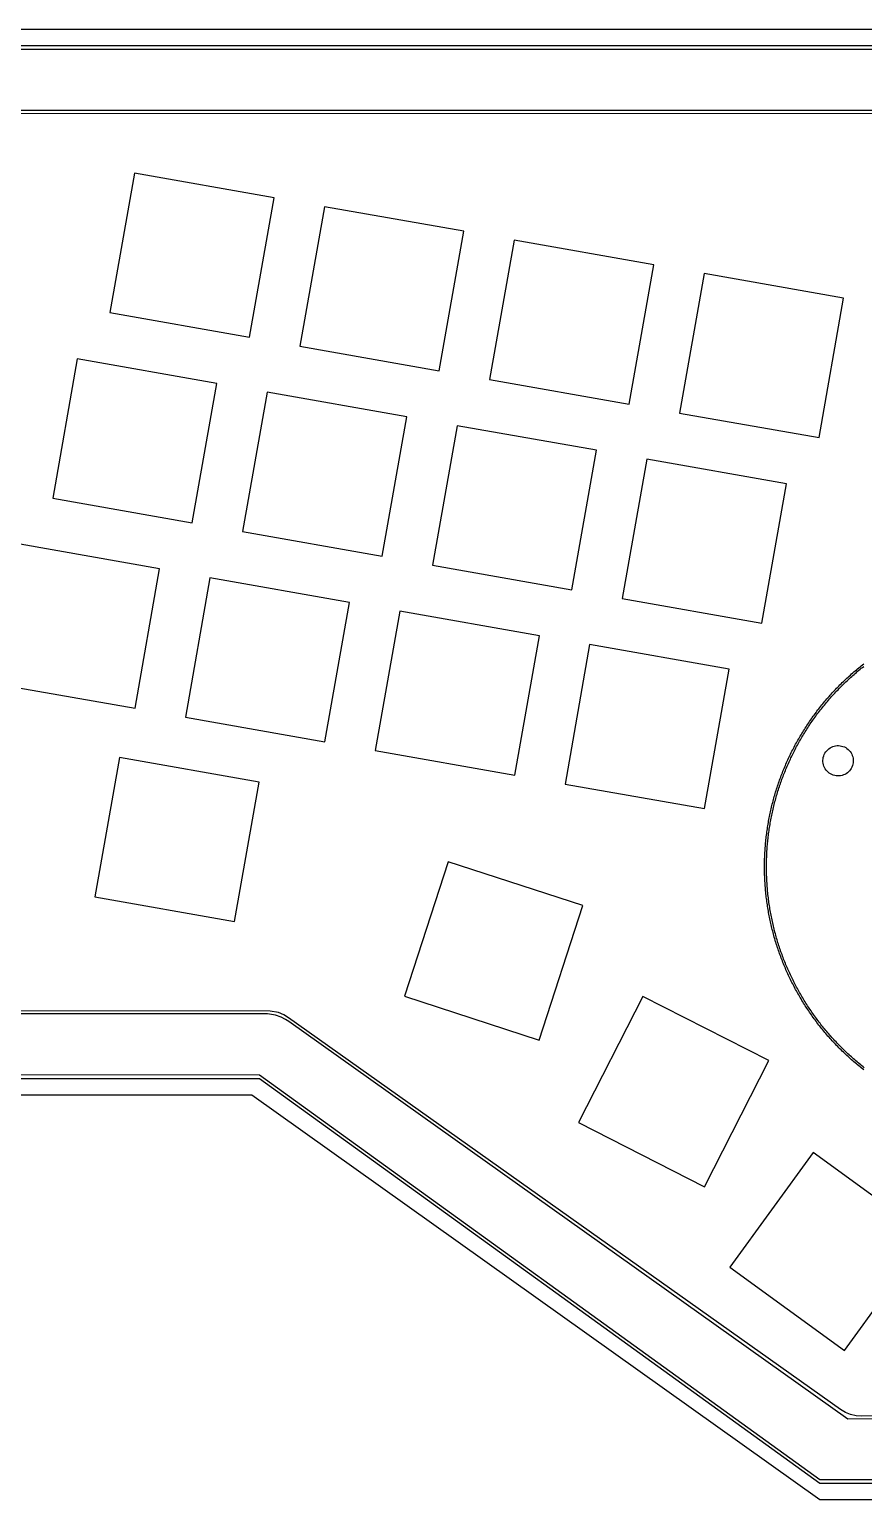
# Model space of a CAD drawing. Extents: x 24 to 399, y -219 to -74.
# Drawn here: x 108.6 to 191, y -219.5 to -74.1 of the extents above; entities that cross this region are included whole.
import ezdxf

# ---------------------------------------------------------------- set-up
doc = ezdxf.new("R2010")
doc.units = 0
doc.layers.get('0').update_dxf_attribs({"linetype": 'CONTINUOUS'})

msp = doc.modelspace()

# ---------------------------------------------------------------- linework, layer by layer
at = {"color": 7}
for points in [[(399.056784, -179.436598), (399.052644, -74.080525), (23.564936, -74.081556), (23.564936, -179.437452), (130.558047, -179.426357), (186.688268, -219.463369), (226.340073, -219.463369), (282.469869, -179.426357)], [(397.449192, -75.679851), (397.45318, -177.840371), (281.700427, -177.864475), (225.58185, -217.871835), (186.681372, -217.872628), (131.320626, -177.864465), (25.167935, -177.840371), (25.16397, -75.679851)], [(397.063138, -177.430562), (397.059175, -76.078306), (25.558311, -76.078306), (25.562273, -177.430562), (131.320629, -177.454664), (186.681377, -217.462829), (225.581858, -217.462026), (281.700427, -177.454664)], [(223.611694, -211.427741), (205.939898, -211.473207), (189.440058, -211.521213), (134.211822, -172.193367), (133.868414, -171.972387), (133.448806, -171.742263), (132.883402, -171.549223), (132.102606, -171.440003), (31.556188, -171.442322), (31.568126, -82.080042), (391.06028, -82.071675), (391.04758, -171.434209), (281.309521, -171.436789), (280.649121, -171.494447), (280.082701, -171.622209), (279.559461, -171.846491), (279.028601, -172.193455)], [(116.5225, -102.091419), (130.30962, -104.522199), (132.7404, -90.735079), (118.95328, -88.304299)], [(135.28294, -105.398499), (149.07006, -107.829279), (151.50084, -94.042159), (137.71372, -91.611379)], [(170.26128, -97.351779), (156.47416, -94.920999), (154.04338, -108.705579), (167.8305, -111.138899)], [(189.02172, -100.658859), (175.2346, -98.228079), (172.80382, -112.015199), (186.59094, -114.445979)], [(113.30178, -106.650719), (110.86846, -120.437839), (124.65558, -122.868619), (127.0889, -109.081499)], [(143.41856, -126.175699), (145.84934, -112.388579), (132.06222, -109.957799), (129.63144, -123.744919)], [(148.38934, -127.054539), (162.179, -129.485319), (164.60978, -115.698199), (150.82266, -113.267419)], [(167.15232, -130.361619), (180.93944, -132.792399), (183.37022, -119.005279), (169.5831, -116.574499)], [(121.43486, -127.427919), (107.64774, -124.997139), (105.21696, -138.784259), (119.00408, -141.215039)], [(123.9774, -142.093879), (137.76452, -144.524659), (140.1953, -130.737539), (126.40818, -128.306759)], [(158.95574, -134.044619), (145.16862, -131.613839), (142.73784, -145.400959), (156.52496, -147.831739)], [(163.92906, -134.920919), (161.49828, -148.708039), (175.2854, -151.138819), (177.71618, -137.351699)], [(186.97956, -146.355999), (186.99226, -146.208679), (187.01766, -146.063899), (187.0583, -145.924199), (187.11164, -145.787039), (187.18022, -145.654959), (187.25896, -145.530499), (187.3504, -145.416199), (187.452, -145.309519), (187.5663, -145.215539), (187.68568, -145.131719), (187.81522, -145.060599), (187.94984, -145.002179), (188.08954, -144.956459), (188.23432, -144.925979), (188.3791, -144.908199), (188.52642, -144.905555), (188.67374, -144.918255), (188.81852, -144.943655), (188.96076, -144.984295), (189.09792, -145.040175), (189.22746, -145.106215), (189.35192, -145.184955), (189.46622, -145.276395), (189.5729, -145.380535), (189.66942, -145.492295), (189.75324, -145.614212), (189.82436, -145.741212), (189.88278, -145.875832), (189.92596, -146.018072), (189.95898, -146.160312), (189.97422, -146.307632), (189.976864, -146.454952), (189.966704, -146.602272), (189.938764, -146.747052), (189.898124, -146.886752), (189.844784, -147.023912), (189.776204, -147.155992), (189.697464, -147.277912), (189.606024, -147.394752), (189.504424, -147.498892), (189.392664, -147.595412), (189.270744, -147.679232), (189.141204, -147.750352), (189.006584, -147.808772), (188.866884, -147.854492), (188.722104, -147.884972), (188.577324, -147.902752), (188.430004, -147.905399), (188.282684, -147.892699), (188.137904, -147.867299), (187.995664, -147.826659), (187.858504, -147.770779), (187.728964, -147.704739), (187.604504, -147.623459), (187.490204, -147.532019), (187.383524, -147.430419), (187.289544, -147.318659), (187.205724, -147.196739), (187.132064, -147.069739), (187.073644, -146.932579), (187.030464, -146.792879), (186.997444, -146.650639), (186.982204, -146.503319)], [(131.25958, -148.504839), (117.47246, -146.074059), (115.04168, -159.861179), (128.8288, -162.291959)], [(163.26104, -160.706999), (149.94636, -156.381379), (145.62074, -169.696059), (158.93542, -174.021679)], [(175.29048, -188.527619), (181.6481, -176.053679), (169.17416, -169.698599), (162.81654, -182.172539)], [(197.33006, -193.381559), (186.0042, -185.151959), (177.7746, -196.477819), (189.10046, -204.707419)]]:
    msp.add_lwpolyline(points, close=True, dxfattribs=at)
for points in [[(33.024067, -82.375426), (389.602548, -82.402345)], [(191.016514, -176.970619), (190.893324, -176.873845), (190.770642, -176.776563), (190.648468, -176.678265), (190.526802, -176.579205), (190.405898, -176.479637), (190.285248, -176.379053), (190.16536, -176.277707), (190.046234, -176.175345), (189.927362, -176.072475), (189.809252, -175.968843), (189.69165, -175.864195), (189.574556, -175.759039), (189.458224, -175.652867), (189.3424, -175.545933), (189.227084, -175.438491), (189.11253, -175.330033), (188.998484, -175.220813), (188.8852, -175.110831), (188.77217, -175.000087), (188.660156, -174.888835), (188.54865, -174.776567), (188.437906, -174.663791), (188.327924, -174.550253), (188.218704, -174.436461), (188.1105, -174.321653), (188.002804, -174.206591), (187.89587, -174.090767), (187.789952, -173.974181), (187.684542, -173.857341), (187.580148, -173.739739), (187.476262, -173.621375), (187.373392, -173.502757), (187.271284, -173.383377), (187.169938, -173.263489), (187.069354, -173.143093), (186.969532, -173.021935), (186.870472, -172.900523), (186.772428, -172.778349), (186.674892, -172.655667), (186.578372, -172.532477), (186.482614, -172.408525), (186.387618, -172.284319), (186.293384, -172.159351), (186.199912, -172.034129), (186.107456, -171.908145), (186.015508, -171.781907), (185.924576, -171.654907), (185.834406, -171.527399), (185.744998, -171.399383), (185.656606, -171.271113), (185.568722, -171.142081), (185.481854, -171.012541), (185.395748, -170.882747), (185.310658, -170.752191), (185.226076, -170.621381), (185.14251, -170.489809), (185.059706, -170.357983), (184.977918, -170.225649), (184.896638, -170.092807), (184.816374, -169.959457), (184.736872, -169.825853), (184.658386, -169.691741), (184.580662, -169.556867), (184.5037, -169.421993), (184.4275, -169.286357), (184.352316, -169.150467), (184.277894, -169.014069), (184.204234, -168.877163), (184.13159, -168.739749), (184.059708, -168.602081), (183.988588, -168.464159), (183.918484, -168.325475), (183.849142, -168.186537), (183.780562, -168.047345), (183.712998, -167.907391), (183.646196, -167.767437), (183.58041, -167.626721), (183.515386, -167.485751), (183.451124, -167.344527), (183.387878, -167.202795), (183.325394, -167.060809), (183.263926, -166.918315), (183.20322, -166.775567), (183.143276, -166.632311), (183.084348, -166.488801), (183.026436, -166.344783), (182.969032, -166.200511), (182.912898, -166.055985), (182.857272, -165.910951), (182.802916, -165.765663), (182.749068, -165.620121), (182.696236, -165.474071), (182.64442, -165.327767), (182.593366, -165.181209), (182.543328, -165.034143), (182.494052, -164.886823), (182.445792, -164.739249), (182.398294, -164.591421), (182.351812, -164.443339), (182.306092, -164.294749), (182.261388, -164.145905), (182.2177, -163.996807), (182.174774, -163.847455), (182.13261, -163.697849), (182.091462, -163.547989), (182.05133, -163.397621), (182.01196, -163.247253), (181.973606, -163.096377), (181.936268, -162.945501), (181.899692, -162.794117), (181.863878, -162.642733), (181.829334, -162.490841), (181.795552, -162.338949), (181.762532, -162.186549), (181.730528, -162.034149), (181.69954, -161.881241), (181.669568, -161.728333), (181.640358, -161.575171), (181.612164, -161.421755), (181.584732, -161.268085), (181.558565, -161.114161), (181.533165, -160.959983), (181.508532, -160.805805), (181.484905, -160.651373), (181.462309, -160.496687), (181.440719, -160.341747), (181.419896, -160.186553), (181.400343, -160.031359), (181.381557, -159.875911), (181.363513, -159.720209), (181.3465, -159.564507), (181.330757, -159.408551), (181.315517, -159.252341), (181.301547, -159.096131), (181.288583, -158.939667), (181.276386, -158.782949), (181.26522, -158.626231), (181.25506, -158.469259), (181.245667, -158.312287), (181.23728, -158.155061), (181.230163, -157.997835), (181.223813, -157.840355), (181.218469, -157.682875), (181.213892, -157.525141), (181.210585, -157.367153), (181.207938, -157.209419), (181.206351, -157.051177), (181.205822, -156.893189), (181.206351, -156.734947), (181.207938, -156.576959), (181.210585, -156.418971), (181.213892, -156.261237), (181.218469, -156.103503), (181.223813, -155.946023), (181.230163, -155.788543), (181.23728, -155.631063), (181.245667, -155.474091), (181.25506, -155.316865), (181.26522, -155.160147), (181.276386, -155.003175), (181.288583, -154.846711), (181.301547, -154.690247), (181.315517, -154.533783), (181.330757, -154.377827), (181.346765, -154.221871), (181.363539, -154.065915), (181.381585, -153.910467), (181.400369, -153.755019), (181.419922, -153.599571), (181.440745, -153.444631), (181.462335, -153.289691), (181.48493, -153.135005), (181.508557, -152.980573), (181.53319, -152.826141), (181.55859, -152.672217), (181.584757, -152.518293), (181.612189, -152.364623), (181.640383, -152.211207), (181.669593, -152.058045), (181.699565, -151.904883), (181.730553, -151.752229), (181.762557, -151.599829), (181.795577, -151.447429), (181.829359, -151.295283), (181.863903, -151.143645), (181.899717, -150.992007), (181.936293, -150.840877), (181.973631, -150.689747), (182.011985, -150.539125), (182.051355, -150.388503), (182.091487, -150.238389), (182.132635, -150.088275), (182.174799, -149.938669), (182.217725, -149.789317), (182.261413, -149.640219), (182.306117, -149.491375), (182.351837, -149.343039), (182.398319, -149.194703), (182.445817, -149.046875), (182.494077, -148.899301), (182.543353, -148.751981), (182.593391, -148.605169), (182.644445, -148.458611), (182.696261, -148.312307), (182.749093, -148.166257), (182.802941, -148.020715), (182.857297, -147.875173), (182.912923, -147.730393), (182.969057, -147.585613), (183.026461, -147.441341), (183.084373, -147.297577), (183.143301, -147.154067), (183.203245, -147.010811), (183.263951, -146.868063), (183.325419, -146.725569), (183.387903, -146.583329), (183.451149, -146.441851), (183.515411, -146.300373), (183.580435, -146.159403), (183.646221, -146.018941), (183.713023, -145.878733), (183.780587, -145.739033), (183.849167, -145.599587), (183.918509, -145.460649), (183.988613, -145.322219), (184.059733, -145.184043), (184.131615, -145.046375), (184.204259, -144.909215), (184.277919, -144.772309), (184.352341, -144.635911), (184.427525, -144.500021), (184.503725, -144.364385), (184.580687, -144.229257), (184.658411, -144.094637), (184.736897, -143.960525), (184.816399, -143.826667), (184.896663, -143.693317), (184.977943, -143.560729), (185.059731, -143.428141), (185.142535, -143.296315), (185.226101, -143.164997), (185.310683, -143.034187), (185.395773, -142.903631), (185.481879, -142.773583), (185.568747, -142.644297), (185.656631, -142.515265), (185.745023, -142.386741), (185.834431, -142.258979), (185.924601, -142.131471), (186.015533, -142.004471), (186.107481, -141.877979), (186.199937, -141.752249), (186.293409, -141.626773), (186.387643, -141.502059), (186.482639, -141.377599), (186.578397, -141.253901), (186.674917, -141.130711), (186.772453, -141.008029), (186.870497, -140.885855), (186.969557, -140.764189), (187.069379, -140.643285), (187.169963, -140.522889), (187.271309, -140.402747), (187.373417, -140.283621), (187.476287, -140.164749), (187.580173, -140.046639), (187.684567, -139.929037), (187.789977, -139.811943), (187.895895, -139.695611), (188.002829, -139.579787), (188.110525, -139.464471), (188.218729, -139.349917), (188.327949, -139.235871), (188.437931, -139.122587), (188.548675, -139.009811), (188.660181, -138.897543), (188.772195, -138.786037), (188.885225, -138.675293), (188.998509, -138.565311), (189.112555, -138.456345), (189.227109, -138.347887), (189.342425, -138.240191), (189.458249, -138.133511), (189.574581, -138.027339), (189.691675, -137.921929), (189.809277, -137.817535), (189.927387, -137.713903), (190.046259, -137.610779), (190.165385, -137.508671), (190.285273, -137.407325), (190.405923, -137.306741), (190.526827, -137.206919), (190.648493, -137.107859), (190.770667, -137.009815), (190.893349, -136.912279), (191.016539, -136.815759)], [(191.06291, -176.755783), (190.943784, -176.661803), (190.82542, -176.567061), (190.707564, -176.471557), (190.59047, -176.375545), (190.473884, -176.278771), (190.357806, -176.181235), (190.24249, -176.082937), (190.127682, -175.984131), (190.013382, -175.884563), (189.89959, -175.784233), (189.786814, -175.683395), (189.674292, -175.581795), (189.562532, -175.479687), (189.45128, -175.376817), (189.34079, -175.273185), (189.230808, -175.169045), (189.121588, -175.064143), (189.012876, -174.958733), (188.904672, -174.852561), (188.797484, -174.745881), (188.69055, -174.638439), (188.584378, -174.530235), (188.478968, -174.421777), (188.374066, -174.312303), (188.269926, -174.202321), (188.166294, -174.091831), (188.063424, -173.980579), (187.961316, -173.868819), (187.859716, -173.756551), (187.758878, -173.643521), (187.658548, -173.529729), (187.55898, -173.415683), (187.460174, -173.300875), (187.36213, -173.185305), (187.264594, -173.069227), (187.167566, -172.952641), (187.071554, -172.835547), (186.97605, -172.717691), (186.881308, -172.599327), (186.787328, -172.480455), (186.693856, -172.360821), (186.6014, -172.240679), (186.509452, -172.120029), (186.418012, -171.998871), (186.327588, -171.876951), (186.237672, -171.754777), (186.148772, -171.631841), (186.06038, -171.508397), (185.97275, -171.384191), (185.885628, -171.259731), (185.799522, -171.134509), (185.714178, -171.008779), (185.629342, -170.882795), (185.545522, -170.756049), (185.46221, -170.628795), (185.37966, -170.500779), (185.297872, -170.372509), (185.2171, -170.243731), (185.136836, -170.114191), (185.057334, -169.984397), (184.978594, -169.854095), (184.900616, -169.723031), (184.823654, -169.591713), (184.7472, -169.459633), (184.671508, -169.327299), (184.596578, -169.194457), (184.522664, -169.060853), (184.449258, -168.926995), (184.376868, -168.792629), (184.30524, -168.657755), (184.234374, -168.522373), (184.16427, -168.386483), (184.094928, -168.250085), (184.026348, -168.113433), (183.95853, -167.976019), (183.891728, -167.838351), (183.825688, -167.700175), (183.76041, -167.561491), (183.695894, -167.422299), (183.632394, -167.282599), (183.569402, -167.142645), (183.507426, -167.002183), (183.446466, -166.861213), (183.386014, -166.719735), (183.326578, -166.578003), (183.267904, -166.435763), (183.210246, -166.293015), (183.15335, -166.150013), (183.097216, -166.006249), (183.041844, -165.862485), (182.987488, -165.717959), (182.933894, -165.573179), (182.881316, -165.427891), (182.8295, -165.282349), (182.778446, -165.136299), (182.728408, -164.989741), (182.679386, -164.842929), (182.630872, -164.695609), (182.583628, -164.548035), (182.536892, -164.399953), (182.491426, -164.251617), (182.446468, -164.102773), (182.40278, -163.953421), (182.3596, -163.803815), (182.31769, -163.653955), (182.276288, -163.503587), (182.236156, -163.352711), (182.196786, -163.201835), (182.158178, -163.050197), (182.12084, -162.898559), (182.08401, -162.746413), (182.04845, -162.593759), (182.013652, -162.440851), (181.979616, -162.287689), (181.94685, -162.134019), (181.914846, -161.980095), (181.883858, -161.825917), (181.853632, -161.671231), (181.824422, -161.516291), (181.796228, -161.361097), (181.768796, -161.205395), (181.742629, -161.049439), (181.717229, -160.893229), (181.692834, -160.736765), (181.669207, -160.579793), (181.64685, -160.422567), (181.62526, -160.265087), (181.604676, -160.107353), (181.585123, -159.949111), (181.566337, -159.790869), (181.548822, -159.632119), (181.532047, -159.473115), (181.516543, -159.313857), (181.501806, -159.154091), (181.4881, -158.994325), (181.4754, -158.834051), (181.463706, -158.673777), (181.453043, -158.512995), (181.443386, -158.351959), (181.43476, -158.190669), (181.426876, -158.029125), (181.420262, -157.867327), (181.414679, -157.705275), (181.410102, -157.542969), (181.406292, -157.380409), (181.403645, -157.217849), (181.402058, -157.054781), (181.401529, -156.891459), (181.402058, -156.734487), (181.403645, -156.577769), (181.406025, -156.421051), (181.409571, -156.264333), (181.413884, -156.107869), (181.419228, -155.951659), (181.425578, -155.795449), (181.432695, -155.639239), (181.441085, -155.483283), (181.450239, -155.327581), (181.460399, -155.171879), (181.471326, -155.016431), (181.483523, -154.860983), (181.496487, -154.705789), (181.510457, -154.550595), (181.525433, -154.395655), (181.541176, -154.240969), (181.55795, -154.086283), (181.57573, -153.932105), (181.594277, -153.777673), (181.614094, -153.623749), (181.634679, -153.469825), (181.656004, -153.316155), (181.6786, -153.162739), (181.701963, -153.009323), (181.726093, -152.856415), (181.751493, -152.703507), (181.77766, -152.550853), (181.804584, -152.398453), (181.832524, -152.246053), (181.86148, -152.094161), (181.891452, -151.942269), (181.922186, -151.790885), (181.953936, -151.639501), (181.986448, -151.488371), (182.019976, -151.337495), (182.05452, -151.186873), (182.089826, -151.036505), (182.126148, -150.886391), (182.163232, -150.736785), (182.201332, -150.587179), (182.240448, -150.437827), (182.280326, -150.288729), (182.320966, -150.139885), (182.362876, -149.991549), (182.405294, -149.843213), (182.448728, -149.695385), (182.493178, -149.547811), (182.53839, -149.400491), (182.584618, -149.253425), (182.631862, -149.106613), (182.679614, -148.960309), (182.728636, -148.814259), (182.778166, -148.668463), (182.828966, -148.522921), (182.880274, -148.377633), (182.932598, -148.232853), (182.985938, -148.088327), (183.04004, -147.944309), (183.095158, -147.800545), (183.151038, -147.657035), (183.20768, -147.513779), (183.265338, -147.371031), (183.323758, -147.228537), (183.383194, -147.086551), (183.443392, -146.944819), (183.504606, -146.803595), (183.566328, -146.662625), (183.62932, -146.521909), (183.69282, -146.381701), (183.757336, -146.242001), (183.822868, -146.102555), (183.888908, -145.963363), (183.956218, -145.824679), (184.024036, -145.686503), (184.09287, -145.548581), (184.162466, -145.411167), (184.232824, -145.274261), (184.304198, -145.137609), (184.376334, -145.001465), (184.449486, -144.865575), (184.523146, -144.730193), (184.597822, -144.595319), (184.673514, -144.460953), (184.749714, -144.326841), (184.82693, -144.193237), (184.904908, -144.060141), (184.983902, -143.927553), (185.063404, -143.795219), (185.143922, -143.663393), (185.225202, -143.532075), (185.307244, -143.401265), (185.390302, -143.270963), (185.474122, -143.140915), (185.558704, -143.011629), (185.644048, -142.882597), (185.730408, -142.754327), (185.817276, -142.626311), (185.90516, -142.498803), (185.993806, -142.371803), (186.083214, -142.245311), (186.173638, -142.119581), (186.26457, -141.994105), (186.356518, -141.869137), (186.449228, -141.744677), (186.542446, -141.620979), (186.636934, -141.497535), (186.73193, -141.374853), (186.827688, -141.252425), (186.924462, -141.130759), (187.021744, -141.009601), (187.120042, -140.888951), (187.219102, -140.768809), (187.318924, -140.649429), (187.419254, -140.530557), (187.520854, -140.411939), (187.622962, -140.294337), (187.725832, -140.176989), (187.829464, -140.060403), (187.933858, -139.944325), (188.039268, -139.828755), (188.145186, -139.713693), (188.251866, -139.599393), (188.359562, -139.485855), (188.467766, -139.372571), (188.576986, -139.260049), (188.686714, -139.148289), (188.797458, -139.037037), (188.90871, -138.926293), (189.02047, -138.816565), (189.132992, -138.707345), (189.246276, -138.599141), (189.359814, -138.491445), (189.474114, -138.384765), (189.589176, -138.278847), (189.704746, -138.173437), (189.820824, -138.069043), (189.93741, -137.965411), (190.054758, -137.862541), (190.17236, -137.760433), (190.290978, -137.659087), (190.40985, -137.558503), (190.52923, -137.458681), (190.649372, -137.359621), (190.770022, -137.261323), (190.89118, -137.164041), (191.012846, -137.067267)], [(279.031649, -171.772763), (224.301002, -210.497095), (223.813068, -210.772685), (223.292876, -210.973091), (222.749062, -211.095773), (222.190262, -211.138191), (190.811104, -211.209311), (190.253574, -211.167909), (189.711538, -211.043703), (189.194394, -210.838979), (188.711286, -210.557039), (134.180303, -171.8096), (133.701767, -171.521565), (133.187671, -171.312015), (132.368775, -171.162282), (33.024067, -171.140834)]]:
    msp.add_lwpolyline(points, dxfattribs=at)

doc.saveas('drawing.dxf')
